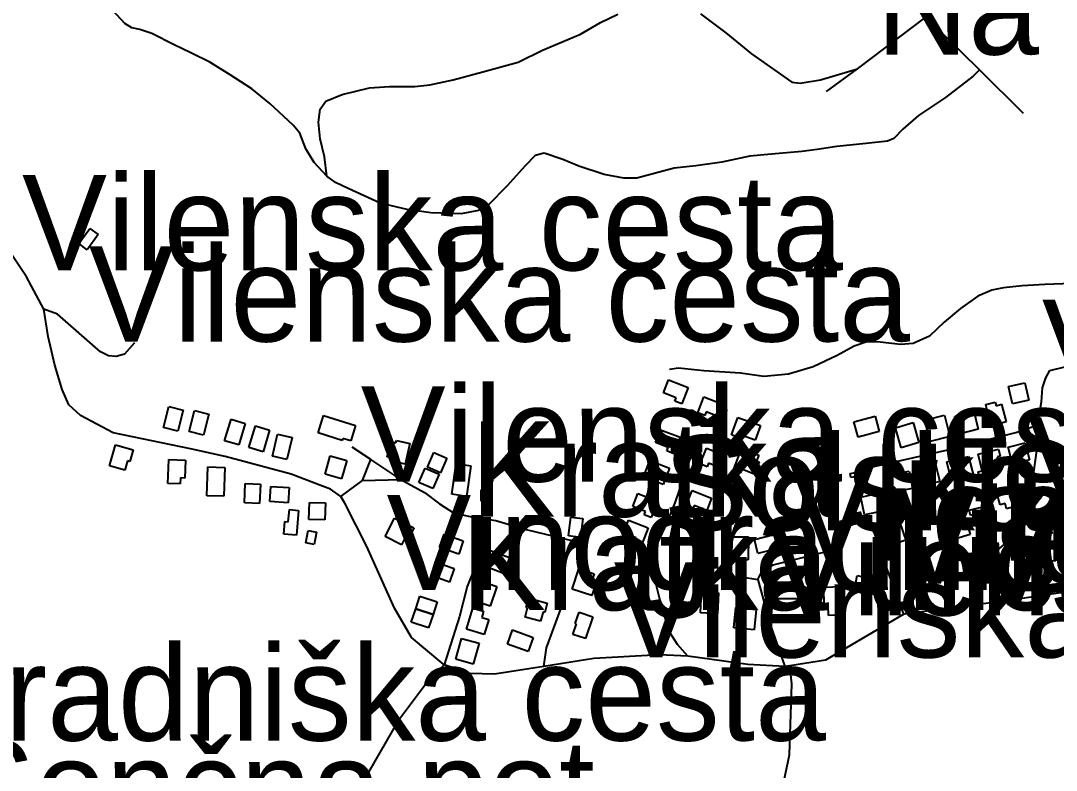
# Model space of a CAD drawing. Extents: x -8864 to 13231, y -7697 to 8949.
# Drawn here: x -2985 to -2311, y -1602 to -1114 of the extents above; entities that cross this region are included whole.
import ezdxf

# ---------------------------------------------------------------- set-up
doc = ezdxf.new("R2010")
doc.units = 0
for name, color, linetype in [('OSM_BUILDING_HOUSE', 9, 'CONTINUOUS'), ('OSM_BUILDING_YES', 9, 'CONTINUOUS'), ('OSM_HIGHWAY_RESIDENTIAL', 8, 'CONTINUOUS'), ('OSM_HIGHWAY_SERVICE', 8, 'CONTINUOUS'), ('OSM_HIGHWAY_TRACK', 8, 'CONTINUOUS'), ('OSM_HIGHWAY_UNCLASSIFIED', 8, 'CONTINUOUS'), ('OSM_LABELS', 8, 'CONTINUOUS')]:
    doc.layers.add(name, color=color, linetype=linetype)

msp = doc.modelspace()

# ---------------------------------------------------------------- linework, layer by layer
at = {"layer": 'OSM_BUILDING_HOUSE'}
for p, q in [((-2566.455106, -1356.533627), (-2563.200894, -1348.127291)), ((-2563.200894, -1348.127291), (-2550.467355, -1353.064345)), ((-2550.467355, -1353.064345), (-2554.602118, -1363.739058)), ((-2341.700104, -1352.374937), (-2331.187086, -1349.962007)), ((-2339.104392, -1363.783536), (-2341.700104, -1352.374937)), ((-2331.187086, -1349.962007), (-2328.583717, -1361.370606)), ((-2558.269806, -1359.713802), (-2566.455106, -1356.533627)), ((-2559.150358, -1361.982178), (-2558.269806, -1359.713802)), ((-2554.602118, -1363.739058), (-2559.150358, -1361.982178)), ((-2544.173327, -1369.487836), (-2540.19936, -1359.224544)), ((-2540.19936, -1359.224544), (-2527.450507, -1364.161599)), ((-2356.554623, -1364.194958), (-2350.429048, -1362.571512)), ((-2350.429048, -1362.571512), (-2349.801177, -1364.939964)), ((-2328.583717, -1361.370606), (-2339.104392, -1363.783536)), ((-2892.274437, -1379.083958), (-2888.80583, -1365.45146)), ((-2888.80583, -1365.45146), (-2879.441358, -1367.831032)), ((-2879.441358, -1367.831032), (-2882.909965, -1381.46353)), ((-2875.643501, -1381.752636), (-2872.174895, -1368.142377)), ((-2872.174895, -1368.142377), (-2862.810422, -1370.533068)), ((-2539.609774, -1371.266955), (-2544.173327, -1369.487836)), ((-2538.729222, -1368.998578), (-2539.609774, -1371.266955)), ((-2530.55158, -1372.167634), (-2538.729222, -1368.998578)), ((-2527.450507, -1364.161599), (-2530.55158, -1372.167634)), ((-2376.095208, -1371.478225), (-2364.387702, -1368.576038)), ((-2364.387702, -1368.576038), (-2361.516339, -1380.240385)), ((-2358.269784, -1367.753195), (-2355.796584, -1367.097145)), ((-2355.398421, -1378.60582), (-2358.269784, -1367.753195)), ((-2355.796584, -1367.097145), (-2356.554623, -1364.194958)), ((-2349.801177, -1364.939964), (-2346.324913, -1364.017046)), ((-2346.324913, -1364.017046), (-2343.308068, -1375.381167)), ((-2862.810422, -1370.533068), (-2866.271372, -1384.132208)), ((-2852.465857, -1387.746043), (-2848.262181, -1373.679885)), ((-2848.262181, -1373.679885), (-2839.004906, -1376.459758)), ((-2791.539357, -1382.697793), (-2788.086064, -1371.389269)), ((-2788.086064, -1371.389269), (-2767.243796, -1377.760739)), ((-2415.436713, -1379.26187), (-2403.920632, -1375.948261)), ((-2403.920632, -1375.948261), (-2400.207002, -1388.980307)), ((-2396.217721, -1374.369293), (-2383.422927, -1371.166879)), ((-2392.779742, -1388.235301), (-2396.217721, -1374.369293)), ((-2383.422927, -1371.166879), (-2379.977291, -1385.044006)), ((-2373.223844, -1383.142573), (-2376.095208, -1371.478225)), ((-2343.308068, -1375.381167), (-2355.398421, -1378.60582)), ((-2882.909965, -1381.46353), (-2892.274437, -1379.083958)), ((-2866.271372, -1384.132208), (-2875.643501, -1381.752636)), ((-2839.004906, -1376.459758), (-2843.208582, -1390.514797)), ((-2836.654217, -1392.160482), (-2832.442884, -1378.105443)), ((-2832.442884, -1378.105443), (-2823.185609, -1380.874197)), ((-2823.185609, -1380.874197), (-2827.396942, -1394.929235)), ((-2775.857885, -1387.490295), (-2791.539357, -1382.697793)), ((-2767.243796, -1377.760739), (-2770.306583, -1387.790521)), ((-2571.669502, -1388.980307), (-2568.41529, -1380.57397)), ((-2568.41529, -1380.57397), (-2555.681751, -1385.499905)), ((-2411.723083, -1392.282796), (-2415.436713, -1379.26187)), ((-2361.516339, -1380.240385), (-2373.223844, -1383.142573)), ((-2843.208582, -1390.514797), (-2852.465857, -1387.746043)), ((-2775.46738, -1386.222673), (-2775.857885, -1387.490295)), ((-2770.306583, -1387.790521), (-2775.46738, -1386.222673)), ((-2746.478097, -1398.165008), (-2744.203977, -1388.313137)), ((-2744.203977, -1388.313137), (-2740.873196, -1389.080382)), ((-2740.873196, -1389.080382), (-2740.520975, -1387.545892)), ((-2740.520975, -1387.545892), (-2731.715461, -1389.56964)), ((-2731.715461, -1389.56964), (-2734.793562, -1402.92415)), ((-2563.484202, -1392.149362), (-2571.669502, -1388.980307)), ((-2555.681751, -1385.499905), (-2559.816514, -1396.185738)), ((-2400.207002, -1388.980307), (-2411.723083, -1392.282796)), ((-2379.977291, -1385.044006), (-2392.779742, -1388.235301)), ((-2341.93747, -1391.860255), (-2330.934406, -1389.147099)), ((-2330.934406, -1389.147099), (-2328.200868, -1400.266592)), ((-2927.58072, -1404.080578), (-2923.675666, -1390.314646)), ((-2923.675666, -1390.314646), (-2911.991132, -1393.628255)), ((-2911.991132, -1393.628255), (-2914.150397, -1401.256227)), ((-2827.396942, -1394.929235), (-2836.654217, -1392.160482)), ((-2720.298921, -1404.881181), (-2716.102902, -1395.329537)), ((-2716.102902, -1395.329537), (-2707.687893, -1399.021209)), ((-2564.364753, -1394.417739), (-2563.484202, -1392.149362)), ((-2559.816514, -1396.185738), (-2564.364753, -1394.417739)), ((-2542.611305, -1402.868553), (-2538.629682, -1392.605261)), ((-2538.629682, -1392.605261), (-2525.880829, -1397.542316)), ((-2521.041625, -1406.771495), (-2517.067658, -1396.508203)), ((-2517.067658, -1396.508203), (-2514.877765, -1397.353285)), ((-2514.877765, -1397.353285), (-2513.484197, -1393.750569)), ((-2513.484197, -1393.750569), (-2504.464287, -1397.24209)), ((-2361.516339, -1396.485964), (-2348.35401, -1393.305789)), ((-2358.928284, -1407.32747), (-2361.516339, -1396.485964)), ((-2348.35401, -1393.305789), (-2347.274377, -1397.864781)), ((-2339.203932, -1402.990867), (-2341.93747, -1391.860255)), ((-2915.735389, -1400.811447), (-2917.473521, -1406.938287)), ((-2914.150397, -1401.256227), (-2915.735389, -1400.811447)), ((-2889.380103, -1415.533655), (-2888.867086, -1400.021963)), ((-2888.867086, -1400.021963), (-2877.986534, -1400.377787)), ((-2877.986534, -1400.377787), (-2878.377039, -1412.042134)), ((-2787.03706, -1409.595846), (-2783.67565, -1397.564555)), ((-2783.67565, -1397.564555), (-2772.886982, -1400.577938)), ((-2772.886982, -1400.577938), (-2776.248391, -1412.609229)), ((-2743.147315, -1398.932253), (-2746.478097, -1398.165008)), ((-2743.599076, -1400.889283), (-2743.147315, -1398.932253)), ((-2734.793562, -1402.92415), (-2743.599076, -1400.889283)), ((-2707.687893, -1399.021209), (-2711.876255, -1408.572853)), ((-2704.494937, -1422.561175), (-2701.516377, -1402.635044)), ((-2701.516377, -1402.635044), (-2691.975794, -1404.058339)), ((-2578.652657, -1409.128827), (-2575.398445, -1400.722491)), ((-2575.398445, -1400.722491), (-2562.664906, -1405.648426)), ((-2538.040095, -1404.647672), (-2542.611305, -1402.868553)), ((-2537.159544, -1402.379295), (-2538.040095, -1404.647672)), ((-2528.981901, -1405.548351), (-2537.159544, -1402.379295)), ((-2525.880829, -1397.542316), (-2528.981901, -1405.548351)), ((-2504.318805, -1401.445258), (-2507.41222, -1409.451293)), ((-2504.464287, -1397.24209), (-2505.857856, -1400.844805)), ((-2505.857856, -1400.844805), (-2504.318805, -1401.445258)), ((-2401.187094, -1406.248879), (-2389.280508, -1403.302213)), ((-2389.280508, -1403.302213), (-2386.554627, -1414.399467)), ((-2347.274377, -1397.864781), (-2349.234561, -1398.3318)), ((-2349.234561, -1398.3318), (-2347.726139, -1404.625433)), ((-2328.200868, -1400.266592), (-2339.203932, -1402.990867)), ((-2917.473521, -1406.938287), (-2927.58072, -1404.080578)), ((-2864.012566, -1423.639765), (-2863.499549, -1404.847823)), ((-2863.499549, -1404.847823), (-2852.442886, -1405.148049)), ((-2852.442886, -1405.148049), (-2852.955903, -1423.951111)), ((-2776.248391, -1412.609229), (-2787.03706, -1409.595846)), ((-2725.85788, -1414.855366), (-2721.753745, -1405.592829)), ((-2721.753745, -1405.592829), (-2712.718522, -1409.606966)), ((-2711.876255, -1408.572853), (-2720.298921, -1404.881181)), ((-2712.718522, -1409.606966), (-2716.815, -1418.858383)), ((-2691.975794, -1404.058339), (-2694.954354, -1423.98447)), ((-2570.467358, -1412.297883), (-2578.652657, -1409.128827)), ((-2562.664906, -1405.648426), (-2566.79967, -1416.334259)), ((-2516.470414, -1408.550614), (-2521.041625, -1406.771495)), ((-2515.59752, -1406.282237), (-2516.470414, -1408.550614)), ((-2507.41222, -1409.451293), (-2515.59752, -1406.282237)), ((-2422.687862, -1406.893809), (-2416.830281, -1405.837458)), ((-2420.528597, -1418.891742), (-2422.687862, -1406.893809)), ((-2416.830281, -1405.837458), (-2416.263665, -1409.29562)), ((-2416.263665, -1409.29562), (-2406.485716, -1407.516501)), ((-2406.485716, -1407.516501), (-2404.425992, -1418.880622)), ((-2398.461213, -1417.357252), (-2401.187094, -1406.248879)), ((-2354.908375, -1406.348954), (-2358.928284, -1407.32747)), ((-2347.726139, -1404.625433), (-2354.908375, -1406.348954)), ((-2881.363257, -1415.800523), (-2889.380103, -1415.533655)), ((-2881.233088, -1411.942059), (-2881.363257, -1415.800523)), ((-2878.377039, -1412.042134), (-2881.233088, -1411.942059)), ((-2839.556208, -1428.276594), (-2839.043191, -1415.544775)), ((-2839.043191, -1415.544775), (-2829.203986, -1415.945076)), ((-2829.203986, -1415.945076), (-2829.717003, -1428.676895)), ((-2716.815, -1418.858383), (-2725.85788, -1414.855366)), ((-2571.340252, -1414.566259), (-2570.467358, -1412.297883)), ((-2566.79967, -1416.334259), (-2571.340252, -1414.566259)), ((-2386.554627, -1414.399467), (-2398.461213, -1417.357252)), ((-2823.024813, -1427.409273), (-2822.427569, -1417.479566)), ((-2822.427569, -1417.479566), (-2810.513326, -1418.202333)), ((-2810.513326, -1418.202333), (-2811.110569, -1428.120921)), ((-2694.954354, -1423.98447), (-2704.494937, -1422.561175)), ((-2586.439794, -1430.611687), (-2583.185582, -1422.205351)), ((-2583.185582, -1422.205351), (-2570.452044, -1427.131286)), ((-2551.922179, -1430.422656), (-2547.948213, -1420.148245)), ((-2547.948213, -1420.148245), (-2535.19936, -1425.085299)), ((-2438.040084, -1424.462608), (-2426.217725, -1421.949602)), ((-2426.217725, -1421.949602), (-2423.759838, -1433.602831)), ((-2415.911445, -1418.05778), (-2420.528597, -1418.891742)), ((-2415.406085, -1420.882131), (-2415.911445, -1418.05778)), ((-2404.425992, -1418.880622), (-2415.406085, -1420.882131)), ((-2852.955903, -1423.951111), (-2864.012566, -1423.639765)), ((-2829.717003, -1428.676895), (-2839.556208, -1428.276594)), ((-2811.110569, -1428.120921), (-2823.024813, -1427.409273)), ((-2797.573049, -1439.073621), (-2797.26677, -1427.876292)), ((-2797.26677, -1427.876292), (-2786.792037, -1428.165399)), ((-2786.792037, -1428.165399), (-2787.098315, -1439.362728)), ((-2570.452044, -1427.131286), (-2574.586807, -1437.817118)), ((-2546.478075, -1429.922279), (-2547.358626, -1432.190655)), ((-2538.300432, -1433.091334), (-2546.478075, -1429.922279)), ((-2535.19936, -1425.085299), (-2538.300432, -1433.091334)), ((-2435.582197, -1436.104717), (-2438.040084, -1424.462608)), ((-2578.254495, -1433.780743), (-2586.439794, -1430.611687)), ((-2579.135046, -1436.060239), (-2578.254495, -1433.780743)), ((-2574.586807, -1437.817118), (-2579.135046, -1436.060239)), ((-2547.358626, -1432.190655), (-2551.922179, -1430.422656)), ((-2423.759838, -1433.602831), (-2435.582197, -1436.104717)), ((-2787.098315, -1439.362728), (-2797.573049, -1439.073621)), ((-2747.83338, -1450.226472), (-2741.776718, -1438.206301)), ((-2741.776718, -1438.206301), (-2729.16569, -1444.566651)), ((-2628.537808, -1449.759454), (-2626.9911, -1437.439056)), ((-2626.9911, -1437.439056), (-2619.11208, -1438.417571)), ((-2619.11208, -1438.417571), (-2620.65113, -1450.749088)), ((-2592.618968, -1447.86914), (-2589.364756, -1439.462803)), ((-2589.364756, -1439.462803), (-2576.631217, -1444.388739)), ((-2559.961996, -1453.840307), (-2555.98803, -1443.565896)), ((-2555.98803, -1443.565896), (-2543.239177, -1448.502951)), ((-2427.848659, -1447.068536), (-2412.251414, -1441.864614)), ((-2412.251414, -1441.864614), (-2408.706237, -1452.494849)), ((-2737.259106, -1455.563829), (-2747.83338, -1450.226472)), ((-2729.16569, -1444.566651), (-2732.994175, -1452.161264)), ((-2712.481156, -1457.253992), (-2709.533223, -1448.680863)), ((-2709.533223, -1448.680863), (-2697.006422, -1452.995226)), ((-2620.65113, -1450.749088), (-2628.537808, -1449.759454)), ((-2584.433668, -1451.038195), (-2592.618968, -1447.86914)), ((-2576.631217, -1444.388739), (-2580.76598, -1455.074571)), ((-2543.239177, -1448.502951), (-2546.332592, -1456.508986)), ((-2507.343308, -1452.072308), (-2494.609769, -1448.792058)), ((-2494.609769, -1448.792058), (-2492.251422, -1457.910042)), ((-2424.311139, -1457.698771), (-2427.848659, -1447.068536)), ((-2735.030928, -1451.138271), (-2737.259106, -1455.563829)), ((-2732.994175, -1452.161264), (-2735.030928, -1451.138271)), ((-2699.954355, -1461.568355), (-2712.481156, -1457.253992)), ((-2697.006422, -1452.995226), (-2699.954355, -1461.568355)), ((-2585.306563, -1453.306572), (-2584.433668, -1451.038195)), ((-2580.76598, -1455.074571), (-2585.306563, -1453.306572)), ((-2555.390786, -1455.608307), (-2559.961996, -1453.840307)), ((-2554.517892, -1453.33993), (-2555.390786, -1455.608307)), ((-2546.332592, -1456.508986), (-2554.517892, -1453.33993)), ((-2504.984961, -1461.190292), (-2507.343308, -1452.072308)), ((-2408.706237, -1452.494849), (-2424.311139, -1457.698771)), ((-2324.60975, -1457.598696), (-2311.975752, -1456.208759)), ((-2311.975752, -1456.208759), (-2310.911433, -1465.916076)), ((-2683.683296, -1469.318641), (-2679.854812, -1459.055349)), ((-2679.854812, -1459.055349), (-2666.914535, -1463.881209)), ((-2666.914535, -1463.881209), (-2670.743019, -1474.144501)), ((-2492.251422, -1457.910042), (-2504.984961, -1461.190292)), ((-2323.545431, -1467.306013), (-2324.60975, -1457.598696)), ((-2717.978859, -1475.623394), (-2714.87013, -1466.761158)), ((-2714.87013, -1466.761158), (-2702.856346, -1470.975446)), ((-2670.743019, -1474.144501), (-2683.683296, -1469.318641)), ((-2321.577591, -1467.094743), (-2323.545431, -1467.306013)), ((-2321.263655, -1469.952452), (-2321.577591, -1467.094743)), ((-2313.560744, -1469.107371), (-2321.263655, -1469.952452)), ((-2310.911433, -1465.916076), (-2313.87468, -1466.249661)), ((-2313.87468, -1466.249661), (-2313.560744, -1469.107371)), ((-2705.965075, -1479.826562), (-2717.978859, -1475.623394)), ((-2702.856346, -1470.975446), (-2705.965075, -1479.826562)), ((-2626.05695, -1484.352195), (-2621.784362, -1471.142238)), ((-2621.784362, -1471.142238), (-2611.646535, -1474.422488)), ((-2611.646535, -1474.422488), (-2613.162615, -1479.103795)), ((-2442.335644, -1485.864446), (-2440.283576, -1475.601155)), ((-2440.283576, -1475.601155), (-2430.191691, -1477.613783)), ((-2690.122807, -1491.980167), (-2685.811934, -1479.037078)), ((-2685.811934, -1479.037078), (-2675.092178, -1482.606435)), ((-2675.092178, -1482.606435), (-2679.403051, -1495.549524)), ((-2610.467362, -1479.971115), (-2613.223871, -1488.510886)), ((-2613.162615, -1479.103795), (-2610.467362, -1479.971115)), ((-2493.989554, -1479.959996), (-2477.971176, -1479.959996)), ((-2493.989554, -1490.645828), (-2493.989554, -1479.959996)), ((-2477.971176, -1479.959996), (-2477.971176, -1490.645828)), ((-2462.297361, -1483.173529), (-2450.038554, -1482.628674)), ((-2461.746059, -1495.516166), (-2462.297361, -1483.173529)), ((-2450.038554, -1482.628674), (-2449.219258, -1501.12039)), ((-2430.191691, -1477.613783), (-2432.251416, -1487.888194)), ((-2727.963546, -1497.195209), (-2725.27595, -1489.033502)), ((-2725.27595, -1489.033502), (-2714.012549, -1492.736293)), ((-2656.011012, -1496.361247), (-2654.364763, -1490.290004)), ((-2654.364763, -1490.290004), (-2642.328009, -1493.559135)), ((-2613.223871, -1488.510886), (-2626.05695, -1484.352195)), ((-2542.366282, -1499.975082), (-2541.79201, -1486.464899)), ((-2541.79201, -1486.464899), (-2530.689405, -1486.931918)), ((-2530.689405, -1486.931918), (-2531.263678, -1500.453221)), ((-2477.971176, -1490.645828), (-2493.989554, -1490.645828)), ((-2432.251416, -1487.888194), (-2442.335644, -1485.864446)), ((-2730.83491, -1505.935131), (-2727.963546, -1497.195209)), ((-2727.963546, -1497.195209), (-2716.700145, -1500.898)), ((-2716.700145, -1500.898), (-2727.963546, -1497.195209)), ((-2714.012549, -1492.736293), (-2716.700145, -1500.898)), ((-2694.847157, -1510.571959), (-2690.842562, -1496.806027)), ((-2690.842562, -1496.806027), (-2683.821122, -1498.852014)), ((-2679.403051, -1495.549524), (-2690.122807, -1491.980167)), ((-2656.738424, -1502.65488), (-2655.092175, -1496.605876)), ((-2655.092175, -1496.605876), (-2656.011012, -1496.361247)), ((-2642.328009, -1493.559135), (-2643.958943, -1499.5859)), ((-2520.727689, -1509.604563), (-2519.517888, -1496.472442)), ((-2519.517888, -1496.472442), (-2506.164135, -1497.695586)), ((-2506.164135, -1497.695586), (-2507.381593, -1510.838827)), ((-2459.295829, -1495.41609), (-2461.746059, -1495.516166)), ((-2459.020178, -1501.55405), (-2459.295829, -1495.41609)), ((-2716.700145, -1500.898), (-2719.571509, -1509.649041)), ((-2683.821122, -1498.852014), (-2684.977324, -1502.843912)), ((-2684.977324, -1502.843912), (-2680.436742, -1504.156012)), ((-2680.436742, -1504.156012), (-2683.285134, -1513.941165)), ((-2646.684824, -1505.379156), (-2656.738424, -1502.65488)), ((-2645.038576, -1499.296793), (-2646.684824, -1505.379156)), ((-2643.958943, -1499.5859), (-2645.038576, -1499.296793)), ((-2531.263678, -1500.453221), (-2542.366282, -1499.975082)), ((-2449.219258, -1501.12039), (-2459.020178, -1501.55405)), ((-2719.571509, -1509.649041), (-2730.83491, -1505.935131)), ((-2683.285134, -1513.941165), (-2694.847157, -1510.571959)), ((-2668.277475, -1520.20144), (-2664.992636, -1511.005619)), ((-2664.992636, -1511.005619), (-2651.355575, -1515.864837)), ((-2507.381593, -1510.838827), (-2520.727689, -1509.604563)), ((-2701.845626, -1530.097788), (-2698.04777, -1516.543127)), ((-2698.04777, -1516.543127), (-2686.738427, -1519.712182)), ((-2651.355575, -1515.864837), (-2654.632757, -1525.060658)), ((-2686.738427, -1519.712182), (-2690.536283, -1533.266844)), ((-2654.632757, -1525.060658), (-2668.277475, -1520.20144)), ((-2690.536283, -1533.266844), (-2701.845626, -1530.097788))]:
    msp.add_line(p, q, dxfattribs=at)
at = {"layer": 'OSM_BUILDING_YES'}
for p, q in [((-2947.53478, -1259.293664), (-2940.352544, -1249.441793)), ((-2934.847183, -1253.444811), (-2942.037077, -1263.307801)), ((-2940.352544, -1249.441793), (-2934.847183, -1253.444811)), ((-2942.037077, -1263.307801), (-2947.53478, -1259.293664)), ((-2522.327995, -1383.943177), (-2518.22386, -1372.579055)), ((-2518.22386, -1372.579055), (-2503.438254, -1377.916411)), ((-2442.488783, -1375.425645), (-2428.683268, -1371.689496)), ((-2439.808844, -1385.422069), (-2442.488783, -1375.425645)), ((-2428.683268, -1371.689496), (-2426.003329, -1381.708158)), ((-2503.438254, -1377.916411), (-2506.860919, -1387.401339)), ((-2426.003329, -1381.708158), (-2439.808844, -1385.422069)), ((-2821.355593, -1397.742467), (-2817.963556, -1383.465038)), ((-2817.963556, -1383.465038), (-2808.560799, -1385.688937)), ((-2808.560799, -1385.688937), (-2811.952836, -1399.966365)), ((-2516.592926, -1386.011402), (-2522.327995, -1383.943177)), ((-2515.911456, -1384.132208), (-2516.592926, -1386.011402)), ((-2506.860919, -1387.401339), (-2515.911456, -1384.132208)), ((-2811.952836, -1399.966365), (-2821.355593, -1397.742467)), ((-2381.991073, -1401.545333), (-2367.733798, -1397.987096)), ((-2380.222314, -1408.650689), (-2381.991073, -1401.545333)), ((-2367.733798, -1397.987096), (-2364.433644, -1411.319367)), ((-2444.939013, -1409.017632), (-2441.210069, -1408.428299)), ((-2444.51788, -1411.730789), (-2444.939013, -1409.017632)), ((-2441.210069, -1408.428299), (-2440.781279, -1411.141456)), ((-2378.00945, -1408.094715), (-2380.222314, -1408.650689)), ((-2376.462742, -1414.32163), (-2378.00945, -1408.094715)), ((-2361.432112, -1407.927922), (-2358.928284, -1407.32747)), ((-2359.992602, -1414.377228), (-2361.432112, -1407.927922)), ((-2358.928284, -1407.32747), (-2354.908375, -1406.348954)), ((-2354.908375, -1406.348954), (-2353.376981, -1412.831618)), ((-2440.781279, -1411.141456), (-2444.51788, -1411.730789)), ((-2364.433644, -1411.319367), (-2376.462742, -1414.32163)), ((-2353.376981, -1412.831618), (-2359.992602, -1414.377228)), ((-2349.104393, -1422.461099), (-2335.651099, -1418.71383)), ((-2347.174837, -1429.421902), (-2349.104393, -1422.461099)), ((-2335.651099, -1418.71383), (-2332.741451, -1429.277348)), ((-2367.481118, -1433.080215), (-2353.33104, -1429.45526)), ((-2353.33104, -1429.45526), (-2350.490304, -1440.608111)), ((-2343.974224, -1428.543462), (-2347.174837, -1429.421902)), ((-2342.978818, -1432.123938), (-2343.974224, -1428.543462)), ((-2332.741451, -1429.277348), (-2342.978818, -1432.123938)), ((-2811.026343, -1440.596992), (-2810.314245, -1432.557598)), ((-2810.314245, -1432.557598), (-2804.249925, -1433.091334)), ((-2804.249925, -1433.091334), (-2805.689435, -1449.325793)), ((-2366.631194, -1436.393823), (-2367.481118, -1433.080215)), ((-2363.185558, -1435.515383), (-2366.631194, -1436.393823)), ((-2361.202403, -1443.354626), (-2363.185558, -1435.515383)), ((-2813.981933, -1448.591907), (-2813.25452, -1440.40796)), ((-2813.25452, -1440.40796), (-2811.026343, -1440.596992)), ((-2379.288163, -1440.41908), (-2369.808836, -1437.717043)), ((-2376.141149, -1451.549692), (-2379.288163, -1440.41908)), ((-2369.808836, -1437.717043), (-2366.654165, -1448.847655)), ((-2350.490304, -1440.608111), (-2361.202403, -1443.354626)), ((-2805.689435, -1449.325793), (-2813.981933, -1448.591907)), ((-2799.525576, -1454.351804), (-2797.986525, -1446.245694)), ((-2797.986525, -1446.245694), (-2792.557734, -1447.268687)), ((-2792.557734, -1447.268687), (-2794.096785, -1455.385917)), ((-2521.922176, -1465.282265), (-2521.715438, -1450.28207)), ((-2521.715438, -1450.28207), (-2511.240705, -1450.426623)), ((-2511.240705, -1450.426623), (-2511.447443, -1465.426819)), ((-2366.654165, -1448.847655), (-2376.141149, -1451.549692)), ((-2794.096785, -1455.385917), (-2799.525576, -1454.351804)), ((-2511.447443, -1465.426819), (-2521.922176, -1465.282265)), ((-2624.073795, -1506.846929), (-2621.546996, -1499.37463)), ((-2621.546996, -1499.37463), (-2612.595999, -1502.399132)), ((-2612.595999, -1502.399132), (-2617.419889, -1516.67656)), ((-2625.513305, -1513.941165), (-2623.208558, -1507.136036)), ((-2623.208558, -1507.136036), (-2624.073795, -1506.846929)), ((-2617.419889, -1516.67656), (-2625.513305, -1513.941165))]:
    msp.add_line(p, q, dxfattribs=at)
at = {"layer": 'OSM_HIGHWAY_RESIDENTIAL'}
for p, q in [((-2928.507213, -1103.898754), (-2917.396952, -1115.829969)), ((-2440.107466, -1145.329983), (-2395.597507, -1111.749116)), ((-2395.597507, -1111.749116), (-2360.651102, -1146.163945)), ((-2460.375462, -1160.230104), (-2440.107466, -1145.329983)), ((-2360.651102, -1146.163945), (-2332.228434, -1174.429696)), ((-2981.554692, -1281.032272), (-2990.697113, -1267.377535)), ((-2970.245349, -1302.125949), (-2981.554692, -1281.032272)), ((-2967.358672, -1319.894899), (-2970.245349, -1302.125949)), ((-2961.416864, -1305.306124), (-2970.245349, -1302.125949)), ((-2933.308132, -1329.72453), (-2961.416864, -1305.306124)), ((-2963.009514, -1338.586766), (-2967.358672, -1319.894899)), ((-2911.202464, -1323.886797), (-2917.596033, -1331.403574)), ((-2928.024824, -1332.37097), (-2933.308132, -1329.72453)), ((-2923.162649, -1332.926944), (-2928.024824, -1332.37097)), ((-2917.596033, -1331.403574), (-2923.162649, -1332.926944)), ((-2314.801173, -1342.078287), (-2264.77054, -1329.568857)), ((-2958.338763, -1354.365326), (-2963.009514, -1338.586766)), ((-2317.496426, -1346.703996), (-2314.801173, -1342.078287)), ((-2319.60975, -1353.253377), (-2317.496426, -1346.703996)), ((-2954.012576, -1364.339511), (-2958.338763, -1354.365326)), ((-2320.383103, -1362.304644), (-2319.60975, -1353.253377)), ((-2321.73073, -1371.355911), (-2320.383103, -1362.304644)), ((-2946.302008, -1371.344791), (-2954.012576, -1364.339511)), ((-2925.084548, -1382.575479), (-2946.302008, -1371.344791)), ((-2322.695508, -1377.327078), (-2321.73073, -1371.355911)), ((-2874.68638, -1392.961085), (-2925.084548, -1382.575479)), ((-2381.194749, -1393.750569), (-2337.044667, -1382.34197)), ((-2337.044667, -1382.34197), (-2322.695508, -1377.327078)), ((-2322.695508, -1377.327078), (-2323.468862, -1394.095273)), ((-2558.997218, -1428.120921), (-2544.311152, -1385.722295)), ((-2544.311152, -1385.722295), (-2520.896142, -1393.73945)), ((-2852.167235, -1398.10941), (-2874.68638, -1392.961085)), ((-2440.888477, -1407.127319), (-2381.194749, -1393.750569)), ((-2323.468862, -1394.095273), (-2330.01557, -1441.475432)), ((-2809.196327, -1409.584727), (-2852.167235, -1398.10941)), ((-2790.352527, -1416.590007), (-2809.196327, -1409.584727)), ((-2783.568453, -1419.358761), (-2790.352527, -1416.590007)), ((-2776.746094, -1423.97335), (-2783.568453, -1419.358761)), ((-2774.20398, -1428.487864), (-2776.746094, -1423.97335)), ((-2759.877792, -1456.609061), (-2774.20398, -1428.487864)), ((-2565.773636, -1444.555531), (-2558.997218, -1428.120921)), ((-2330.01557, -1441.475432), (-2333.675601, -1445.522927)), ((-2570.390788, -1454.596433), (-2565.773636, -1444.555531)), ((-2333.675601, -1445.522927), (-2348.116644, -1458.243626)), ((-2741.707805, -1496.817147), (-2759.877792, -1456.609061)), ((-2573.989563, -1460.778871), (-2570.390788, -1454.596433)), ((-2686.501061, -1462.813738), (-2694.517907, -1482.673152)), ((-2573.782825, -1471.876125), (-2573.989563, -1460.778871)), ((-2348.116644, -1458.243626), (-2358.905313, -1466.327498)), ((-2365.643445, -1467.873107), (-2370.651103, -1466.138466)), ((-2358.905313, -1466.327498), (-2365.643445, -1467.873107)), ((-2567.618965, -1496.116619), (-2573.782825, -1471.876125)), ((-2694.517907, -1482.673152), (-2699.510251, -1502.232339)), ((-2294.471921, -1484.919289), (-2343.354009, -1492.102482)), ((-2730.68177, -1515.942674), (-2741.707805, -1496.817147)), ((-2562.488796, -1512.75138), (-2567.618965, -1496.116619)), ((-2343.354009, -1492.102482), (-2409.96198, -1500.831283)), ((-2699.510251, -1502.232339), (-2709.395397, -1533.767221)), ((-2409.96198, -1500.831283), (-2461.041618, -1530.70936)), ((-2709.395397, -1533.767221), (-2730.68177, -1515.942674)), ((-2557.35097, -1520.557263), (-2562.488796, -1512.75138)), ((-2550.773634, -1528.007323), (-2557.35097, -1520.557263)), ((-2611.86093, -1529.630769), (-2644.47196, -1534.745736)), ((-2569.066132, -1527.251198), (-2611.86093, -1529.630769)), ((-2550.773634, -1528.007323), (-2569.066132, -1527.251198)), ((-2511.501042, -1533.544831), (-2550.773634, -1528.007323)), ((-2461.041618, -1530.70936), (-2484.158007, -1534.334315)), ((-2709.395397, -1533.767221), (-2720.406118, -1544.931191)), ((-2692.672578, -1539.415923), (-2709.395397, -1533.767221)), ((-2644.47196, -1534.745736), (-2676.592943, -1539.849583)), ((-2487.389247, -1534.845811), (-2511.501042, -1533.544831)), ((-2484.158007, -1534.334315), (-2487.389247, -1534.845811)), ((-2720.406118, -1544.931191), (-2739.793563, -1570.806251)), ((-2676.592943, -1539.849583), (-2692.672578, -1539.415923)), ((-2739.793563, -1570.806251), (-2761.95283, -1609.268576))]:
    msp.add_line(p, q, dxfattribs=at)
at = {"layer": 'OSM_HIGHWAY_SERVICE'}
for p, q in [((-2495.084501, -1468.495799), (-2459.502567, -1459.722519)), ((-2414.372394, -1489.255892), (-2424.770557, -1460.745512)), ((-2502.718499, -1473.388376), (-2495.084501, -1468.495799)), ((-2515.77363, -1476.3684), (-2505.046217, -1478.147518)), ((-2505.046217, -1478.147518), (-2502.718499, -1473.388376)), ((-2505.046217, -1478.147518), (-2497.075313, -1507.380665)), ((-2642.787427, -1522.636609), (-2630.666445, -1489.567237)), ((-2409.96198, -1500.831283), (-2414.372394, -1489.255892)), ((-2497.075313, -1507.380665), (-2487.389247, -1534.845811)), ((-2644.47196, -1534.745736), (-2642.787427, -1522.636609)), ((-2482.902264, -1546.076499), (-2484.158007, -1534.334315)), ((-2484.357088, -1592.489261), (-2482.902264, -1546.076499)), ((-2487.994148, -1608.879394), (-2484.357088, -1592.489261))]:
    msp.add_line(p, q, dxfattribs=at)
at = {"layer": 'OSM_HIGHWAY_TRACK'}
for p, q in [((-2607.611313, -1115.229517), (-2596.248371, -1109.747607)), ((-2542.450509, -1109.603053), (-2525.857858, -1122.023527)), ((-2912.856369, -1118.687679), (-2917.396952, -1115.829969)), ((-2907.703229, -1119.855226), (-2912.856369, -1118.687679)), ((-2899.839522, -1122.479426), (-2907.703229, -1119.855226)), ((-2620.543933, -1122.846369), (-2607.611313, -1115.229517)), ((-2885.32191, -1129.907247), (-2899.839522, -1122.479426)), ((-2645.314226, -1133.198617), (-2620.543933, -1122.846369)), ((-2525.857858, -1122.023527), (-2509.203951, -1135.633786)), ((-2874.387758, -1134.933258), (-2885.32191, -1129.907247)), ((-2661.210093, -1141.137935), (-2645.314226, -1133.198617)), ((-2862.213178, -1141.082337), (-2874.387758, -1134.933258)), ((-2509.203951, -1135.633786), (-2492.595986, -1147.464926)), ((-2848.813483, -1149.388598), (-2862.213178, -1141.082337)), ((-2684.158029, -1147.442687), (-2661.210093, -1141.137935)), ((-2464.180975, -1152.63549), (-2440.107466, -1145.329983)), ((-2360.651102, -1146.163945), (-2364.82415, -1150.322636)), ((-2834.686376, -1158.528821), (-2848.813483, -1149.388598)), ((-2718.798155, -1155.904621), (-2703.6297, -1152.679968)), ((-2703.6297, -1152.679968), (-2684.158029, -1147.442687)), ((-2492.595986, -1147.464926), (-2483.009461, -1154.103263)), ((-2477.5577, -1154.83715), (-2464.180975, -1152.63549)), ((-2364.82415, -1150.322636), (-2382.925224, -1164.166404)), ((-2822.994185, -1168.002629), (-2834.686376, -1158.528821)), ((-2775.995711, -1162.220493), (-2758.154974, -1157.850532)), ((-2758.154974, -1157.850532), (-2745.153441, -1156.905375)), ((-2745.153441, -1156.905375), (-2728.476563, -1156.894256)), ((-2728.476563, -1156.894256), (-2718.798155, -1155.904621)), ((-2483.009461, -1154.103263), (-2477.5577, -1154.83715)), ((-2790.207045, -1171.738779), (-2786.447473, -1166.534856)), ((-2786.447473, -1166.534856), (-2775.995711, -1162.220493)), ((-2382.925224, -1164.166404), (-2400.344827, -1175.87523)), ((-2807.74916, -1182.113265), (-2822.994185, -1168.002629)), ((-2791.416846, -1180.24519), (-2790.207045, -1171.738779)), ((-2790.298928, -1191.142293), (-2791.416846, -1180.24519)), ((-2400.344827, -1175.87523), (-2410.635793, -1184.770824)), ((-2803.461258, -1187.428383), (-2807.74916, -1182.113265)), ((-2799.602145, -1197.536001), (-2803.461258, -1187.428383)), ((-2410.635793, -1184.770824), (-2416.393834, -1190.77535)), ((-2787.412251, -1202.728805), (-2790.298928, -1191.142293)), ((-2434.441309, -1194.100078), (-2453.576074, -1195.934795)), ((-2420.543911, -1192.643425), (-2434.441309, -1194.100078)), ((-2416.393834, -1190.77535), (-2420.543911, -1192.643425)), ((-2794.173355, -1206.498313), (-2799.602145, -1197.536001)), ((-2644.234594, -1200.41595), (-2650.153431, -1201.817006)), ((-2632.182525, -1204.563521), (-2644.234594, -1200.41595)), ((-2476.416811, -1199.281762), (-2496.217732, -1201.016403)), ((-2466.363211, -1197.925184), (-2476.416811, -1199.281762)), ((-2453.576074, -1195.934795), (-2466.363211, -1197.925184)), ((-2785.8732, -1215.338309), (-2794.173355, -1206.498313)), ((-2785.8732, -1215.338309), (-2787.412251, -1202.728805)), ((-2650.153431, -1201.817006), (-2656.585284, -1208.544299)), ((-2621.615908, -1208.833406), (-2632.182525, -1204.563521)), ((-2528.545454, -1206.242564), (-2545.444384, -1208.688853)), ((-2510.352496, -1202.272905), (-2528.545454, -1206.242564)), ((-2496.217732, -1201.016403), (-2510.352496, -1202.272905)), ((-2656.585284, -1208.544299), (-2668.399987, -1221.732018)), ((-2605.298908, -1214.22636), (-2621.615908, -1208.833406)), ((-2592.343317, -1216.605931), (-2605.298908, -1214.22636)), ((-2559.62509, -1210.245582), (-2583.935965, -1216.706007)), ((-2545.444384, -1208.688853), (-2559.62509, -1210.245582)), ((-2780.245329, -1219.552597), (-2785.8732, -1215.338309)), ((-2771.952831, -1223.355463), (-2780.245329, -1219.552597)), ((-2583.935965, -1216.706007), (-2592.343317, -1216.605931)), ((-2751.171818, -1232.984944), (-2771.952831, -1223.355463)), ((-2668.399987, -1221.732018), (-2680.804276, -1234.16361)), ((-2733.514849, -1237.054678), (-2751.171818, -1232.984944)), ((-2680.804276, -1234.16361), (-2687.044706, -1237.632892)), ((-2718.055429, -1239.323055), (-2733.514849, -1237.054678)), ((-2698.438275, -1240.012463), (-2718.055429, -1239.323055)), ((-2687.044706, -1237.632892), (-2698.438275, -1240.012463)), ((-2345.06917, -1288.148747), (-2352.687854, -1289.605401)), ((-2332.802707, -1286.892245), (-2345.06917, -1288.148747)), ((-2318.177896, -1285.958207), (-2332.802707, -1286.892245)), ((-2300.536241, -1285.224321), (-2318.177896, -1285.958207)), ((-2361.661822, -1293.641777), (-2372.978821, -1301.492138)), ((-2352.687854, -1289.605401), (-2361.661822, -1293.641777)), ((-2372.978821, -1301.492138), (-2383.637322, -1310.387733)), ((-2383.637322, -1310.387733), (-2393.200876, -1319.527956)), ((-2393.200876, -1319.527956), (-2403.813434, -1324.431652)), ((-2442.350958, -1326.166293), (-2453.346365, -1332.248655)), ((-2434.050803, -1323.230747), (-2442.350958, -1326.166293)), ((-2425.4214, -1323.564331), (-2434.050803, -1323.230747)), ((-2412.2361, -1325.143299), (-2425.4214, -1323.564331)), ((-2403.813434, -1324.431652), (-2412.2361, -1325.143299)), ((-2453.346365, -1332.248655), (-2469.012522, -1339.609759)), ((-2556.830296, -1340.432602), (-2562.672563, -1341.255444)), ((-2540.252959, -1342.267318), (-2556.830296, -1340.432602)), ((-2516.35556, -1343.679494), (-2540.252959, -1342.267318)), ((-2469.012522, -1339.609759), (-2485.076843, -1344.291066)), ((-2501.110535, -1345.870034), (-2516.35556, -1343.679494)), ((-2485.076843, -1344.291066), (-2501.110535, -1345.870034))]:
    msp.add_line(p, q, dxfattribs=at)
at = {"layer": 'OSM_HIGHWAY_UNCLASSIFIED'}
for p, q in [((-2757.182539, -1399.944126), (-2769.433689, -1391.960331)), ((-2762.726184, -1413.609983), (-2757.182539, -1399.944126)), ((-2737.664926, -1412.987291), (-2757.182539, -1399.944126)), ((-2776.746094, -1423.97335), (-2762.726184, -1413.609983)), ((-2762.726184, -1413.609983), (-2737.664926, -1412.987291)), ((-2737.664926, -1412.987291), (-2722.266762, -1421.515942)), ((-2722.266762, -1421.515942), (-2712.458185, -1428.810329)), ((-2712.458185, -1428.810329), (-2703.422962, -1434.770377)), ((-2703.422962, -1434.770377), (-2691.615916, -1437.33898)), ((-2691.615916, -1437.33898), (-2675.697078, -1439.696313)), ((-2675.697078, -1439.696313), (-2656.003355, -1445.600763)), ((-2656.003355, -1445.600763), (-2625.29891, -1452.895151)), ((-2625.29891, -1452.895151), (-2616.845617, -1453.428886))]:
    msp.add_line(p, q, dxfattribs=at)

# ---------------------------------------------------------------- texts
at = {"layer": 'OSM_LABELS'}
for s, p in [('Na planjavi', (-2427.893211, -1136.114849)), ('Vilenska cesta', (-2984.452884, -1276.703654)), ('Vilenska cesta', (-2940.923549, -1323.108923)), ('Vodovodna ulica', (-2320.008508, -1357.920416)), ('Vilenska cesta', (-2763.806527, -1414.408561)), ('Šolska pot', (-2566.527887, -1446.195799)), ('Vodovodna ulica', (-2329.042351, -1434.432003)), ('Kratka ulica', (-2692.163447, -1437.219866)), ('Vilenska cesta', (-2484.267259, -1465.828639)), ('Vilenska cesta', (-2417.449322, -1480.819364)), ('Vinogradniška cesta', (-2747.028957, -1485.042051)), ('Vilenska cesta', (-2366.136513, -1495.08807)), ('Kratka ulica', (-2698.452385, -1498.087796)), ('Vilenska cesta', (-2498.660428, -1501.567283)), ('Vilenska cesta', (-2599.027389, -1528.91717)), ('Vinogradniška cesta', (-3207.885846, -1583.11252)), ('Sončna pot', (-3031.191718, -1644.644835))]:
    msp.add_text(s, height=62.042552, dxfattribs=at).set_placement(p)

doc.saveas('drawing.dxf')
